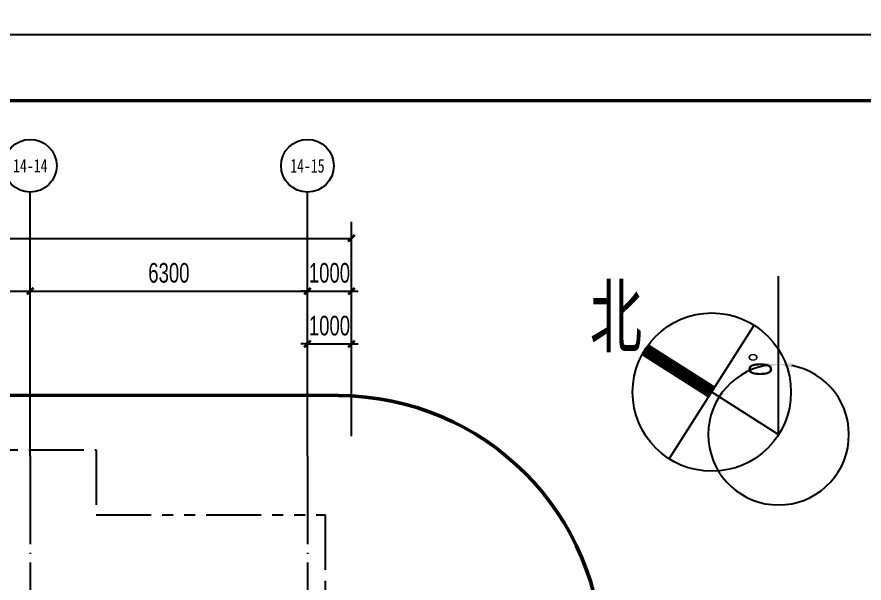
# Model space of a CAD drawing. Extents: x -409435 to 356702, y -107829 to 330904.
# Drawn here: x 109297 to 128553, y 51130 to 64002 of the extents above; entities that cross this region are included whole.
import ezdxf
from ezdxf.enums import TextEntityAlignment as Align
from ezdxf.xclip import XClip

# ---------------------------------------------------------------- set-up
doc = ezdxf.new("R2010")
doc.units = 0
doc.header["$LTSCALE"] = 1000
doc.header["$MEASUREMENT"] = 0
doc.header["$XCLIPFRAME"] = 0
doc.linetypes.add('104-14# 核心筒$0$DOTE', pattern=[2.42, 2, -0.2, 0.02, -0.2])
doc.linetypes.add('X-104 14#平面$0$PHANTOM2', pattern=[1.25, 0.625, -0.125, 0.125, -0.125, 0.125, -0.125])
for name, color, linetype in [('01-标注_尺寸', 124, 'Continuous'), ('104-14# 核心筒$0$01-标注_轴线坐标', 132, 'Continuous'), ('104-14# 核心筒$0$A_AXIS-轴线', 36, '104-14# 核心筒$0$DOTE'), ('104-14# 核心筒$0$AXIS_TEXT', 7, 'Continuous'), ('AXIS_TEXT', 7, 'Continuous'), ('X-104 14#平面$0$01-标注_尺寸', 124, 'Continuous'), ('X-104 14#平面$0$01-标注_符号', 200, 'Continuous'), ('X-104 14#平面$0$A-I_卫-洁具', 241, 'Continuous'), ('X-104 14#平面$0$A-O_屋面', 201, 'Continuous')]:
    doc.layers.add(name, color=color, linetype=linetype)
doc.layers.add('X-104 14#平面$0$road', color=142, linetype='Continuous', lineweight=50)
doc.styles.add('104-14# 核心筒$0$_TCH_AXIS', font='STXIHEI_0.TTF', dxfattribs={"width": 0.8})
doc.styles.add('104-14# 核心筒$0$_TCH_DIM_T3', font='ros.shx', dxfattribs={"width": 0.705882, "bigfont": 'jd.shx'})
doc.styles.add('_TCH_DIM_T3', font='ros.shx', dxfattribs={"width": 0.705882, "bigfont": 'jd.shx'})
doc.styles.add('COMPLEX', font='COMPLEX')
doc.styles.add('X-104 14#平面$0$_TCH_DIM', font='ros.shx', dxfattribs={"width": 0.8, "bigfont": 'jd.shx'})
doc.styles.add('X-104 14#平面$0$_TCH_DIM_T3', font='ros.shx', dxfattribs={"width": 0.8, "bigfont": 'jd.shx'})
doc.dimstyles.new('104-14# 核心筒$0$_TCH_ARCH&&150', dxfattribs={"dimtxt": 446.25, "dimasz": 150, "dimexe": 375, "dimexo": 450, "dimgap": 189.375, "dimtad": 1, "dimdec": 0, "dimzin": 0, "dimdsep": 46, "dimtxsty": '104-14# 核心筒$0$_TCH_DIM_T3', "dimblk": '104-14# 核心筒$0$_ArchTick', "dimcen": 0.09, "dimclrt": 7, "dimazin": 2, "dimtfac": 1, "dimtdec": 0, "dimtix": 1, "dimtmove": 2, "dimatfit": 3, "dimfxl": 0, "dimtolj": 1, "dimtzin": 0, "dimarcsym": 0})
doc.dimstyles.new('_TCH_ARCH&&150', dxfattribs={"dimtxt": 446.25, "dimasz": 150, "dimexe": 375, "dimexo": 450, "dimgap": 189.375, "dimtad": 1, "dimdec": 0, "dimzin": 0, "dimdsep": 46, "dimtxsty": '_TCH_DIM_T3', "dimblk": 'ARCHTICK', "dimcen": 0.09, "dimclrt": 7, "dimazin": 2, "dimtfac": 1, "dimtdec": 0, "dimtix": 1, "dimtmove": 2, "dimatfit": 3, "dimfxl": 0, "dimtolj": 1, "dimtzin": 0, "dimarcsym": 0})
doc.dimstyles.new('X-104 14#平面$0$_TCH_ARROW&&150', dxfattribs={"dimtxt": 525, "dimasz": 300, "dimexe": 375, "dimexo": 450, "dimgap": 150, "dimtad": 1, "dimdec": 0, "dimzin": 0, "dimdsep": 46, "dimtxsty": 'X-104 14#平面$0$_TCH_DIM_T3', "dimcen": 0.09, "dimclrt": 7, "dimazin": 2, "dimtfac": 1, "dimtdec": 0, "dimtix": 1, "dimtmove": 2, "dimatfit": 3, "dimfxl": 0, "dimtolj": 1, "dimtzin": 0, "dimarcsym": 0})

# ---------------------------------------------------------------- blocks, each defined once
blk = doc.blocks.new('X-104 14#平面$0$ewary')
at = {"layer": 'X-104 14#平面$0$01-标注_符号'}
for points in [[(-644, -1012), (644, 1012)], [(-1012, 644), (1012, -644)]]:
    blk.add_lwpolyline(points, dxfattribs=at)
at = {"layer": 'X-104 14#平面$0$01-标注_符号', "const_width": 200}
blk.add_lwpolyline([(0, 0), (-1012, 644)], dxfattribs=at)
at = {"layer": 'X-104 14#平面$0$01-标注_符号'}
blk.add_circle((0, 0), 1200, dxfattribs=at)
blk = doc.blocks.new('图框-A1+1-2')
for points, const_width in [([(0, 0), (1261, 0), (1261, 594), (0, 594)], 0.05), ([(1186, 584), (25, 584), (25, 10), (1186, 10)], 0.5)]:
    blk.add_lwpolyline(points, close=True, dxfattribs=dict(const_width=const_width))
blk = doc.blocks.new('图框-A1+1-4')
at = {"const_width": 0.05}
blk.add_lwpolyline([(0, 0), (1051, 0), (1051, 594), (0, 594)], close=True, dxfattribs=at)
blk = doc.blocks.new('_AXISO')
blk.add_circle((0, 0), 0.5)
at = {"layer": 'AXIS_TEXT', "style": 'COMPLEX', "width": 1.041667}
blk.add_attdef('A', text='', height=0.56, dxfattribs=at).set_placement((-0.25, -0.28), (0.25, -0.28), align=Align.FIT)
blk = doc.blocks.new('104-14# 核心筒$0$_ArchTick')
at = {"color": 0, "linetype": 'ByBlock', "const_width": 0.4}
blk.add_lwpolyline([(-0.5, -0.5), (0.5, 0.5)], dxfattribs=at)
blk = doc.blocks.new('*D2663')
at = {"layer": '104-14# 核心筒$0$01-标注_轴线坐标', "color": 0, "lineweight": -2, "transparency": 16777216}
for p, q in [((-1359, 54468), (-1359, 59343)), ((116900, 54468), (116900, 59343)), ((-1359, 58968), (116900, 58968))]:
    blk.add_line(p, q, dxfattribs=at)
at = {"layer": 'Defpoints', "color": 0, "transparency": 16777216}
for p in [(116900, 58968), (-1359, 54018), (116900, 54018)]:
    blk.add_point(p, dxfattribs=at)
at = {"layer": '104-14# 核心筒$0$01-标注_轴线坐标', "color": 0, "lineweight": -2, "transparency": 16777216, "xscale": 150, "yscale": 150, "zscale": 150, "rotation": 180}
blk.add_blockref('104-14# 核心筒$0$_ArchTick', (-1359, 58968), dxfattribs=at)
at = {"layer": '104-14# 核心筒$0$01-标注_轴线坐标', "color": 0, "lineweight": -2, "transparency": 16777216, "xscale": 150, "yscale": 150, "zscale": 150}
blk.add_blockref('104-14# 核心筒$0$_ArchTick', (116900, 58968), dxfattribs=at)
at = {"layer": '104-14# 核心筒$0$01-标注_轴线坐标', "color": 7, "transparency": 16777216, "insert": (57771, 59381), "char_height": 446.2, "attachment_point": 5, "style": '104-14# 核心筒$0$_TCH_DIM_T3'}
blk.add_mtext('\\A1;118259', dxfattribs=at)
blk = doc.blocks.new('*D2677')
at = {"layer": '104-14# 核心筒$0$01-标注_轴线坐标', "color": 0, "lineweight": -2, "transparency": 16777216}
for p, q in [((104400, 54468), (104400, 58143)), ((109600, 54468), (109600, 58143)), ((104400, 57768), (109600, 57768))]:
    blk.add_line(p, q, dxfattribs=at)
at = {"layer": 'Defpoints', "color": 0, "transparency": 16777216}
for p in [(109600, 57768), (104400, 54018), (109600, 54018)]:
    blk.add_point(p, dxfattribs=at)
at = {"layer": '104-14# 核心筒$0$01-标注_轴线坐标', "color": 0, "lineweight": -2, "transparency": 16777216, "xscale": 150, "yscale": 150, "zscale": 150, "rotation": 180}
blk.add_blockref('104-14# 核心筒$0$_ArchTick', (104400, 57768), dxfattribs=at)
at = {"layer": '104-14# 核心筒$0$01-标注_轴线坐标', "color": 0, "lineweight": -2, "transparency": 16777216, "xscale": 150, "yscale": 150, "zscale": 150}
blk.add_blockref('104-14# 核心筒$0$_ArchTick', (109600, 57768), dxfattribs=at)
at = {"layer": '104-14# 核心筒$0$01-标注_轴线坐标', "color": 7, "transparency": 16777216, "insert": (107000, 58181), "char_height": 446.2, "attachment_point": 5, "style": '104-14# 核心筒$0$_TCH_DIM_T3'}
blk.add_mtext('\\A1;5200', dxfattribs=at)
blk = doc.blocks.new('*D2678')
at = {"layer": '104-14# 核心筒$0$01-标注_轴线坐标', "color": 0, "lineweight": -2, "transparency": 16777216}
for p, q in [((109600, 54468), (109600, 58143)), ((115900, 54468), (115900, 58143)), ((109600, 57768), (115900, 57768))]:
    blk.add_line(p, q, dxfattribs=at)
at = {"layer": 'Defpoints', "color": 0, "transparency": 16777216}
for p in [(115900, 57768), (109600, 54018), (115900, 54018)]:
    blk.add_point(p, dxfattribs=at)
at = {"layer": '104-14# 核心筒$0$01-标注_轴线坐标', "color": 0, "lineweight": -2, "transparency": 16777216, "xscale": 150, "yscale": 150, "zscale": 150, "rotation": 180}
blk.add_blockref('104-14# 核心筒$0$_ArchTick', (109600, 57768), dxfattribs=at)
at = {"layer": '104-14# 核心筒$0$01-标注_轴线坐标', "color": 0, "lineweight": -2, "transparency": 16777216, "xscale": 150, "yscale": 150, "zscale": 150}
blk.add_blockref('104-14# 核心筒$0$_ArchTick', (115900, 57768), dxfattribs=at)
at = {"layer": '104-14# 核心筒$0$01-标注_轴线坐标', "color": 7, "transparency": 16777216, "insert": (112750, 58181), "char_height": 446.2, "attachment_point": 5, "style": '104-14# 核心筒$0$_TCH_DIM_T3'}
blk.add_mtext('\\A1;6300', dxfattribs=at)
blk = doc.blocks.new('*D2679')
at = {"layer": '104-14# 核心筒$0$01-标注_轴线坐标', "color": 0, "lineweight": -2, "transparency": 16777216}
for p, q in [((115900, 54468), (115900, 58143)), ((116900, 54468), (116900, 58143)), ((115900, 57768), (115750, 57768)), ((115900, 57768), (116900, 57768)), ((116900, 57768), (117050, 57768))]:
    blk.add_line(p, q, dxfattribs=at)
at = {"layer": 'Defpoints', "color": 0, "transparency": 16777216}
for p in [(116900, 57768), (115900, 54018), (116900, 54018)]:
    blk.add_point(p, dxfattribs=at)
at = {"layer": '104-14# 核心筒$0$01-标注_轴线坐标', "color": 0, "lineweight": -2, "transparency": 16777216, "xscale": 150, "yscale": 150, "zscale": 150}
blk.add_blockref('104-14# 核心筒$0$_ArchTick', (115900, 57768), dxfattribs=at)
at = {"layer": '104-14# 核心筒$0$01-标注_轴线坐标', "color": 0, "lineweight": -2, "transparency": 16777216, "xscale": 150, "yscale": 150, "zscale": 150, "rotation": 180}
blk.add_blockref('104-14# 核心筒$0$_ArchTick', (116900, 57768), dxfattribs=at)
at = {"layer": '104-14# 核心筒$0$01-标注_轴线坐标', "color": 7, "transparency": 16777216, "insert": (116400, 58181), "char_height": 446.2, "attachment_point": 5, "style": '104-14# 核心筒$0$_TCH_DIM_T3'}
blk.add_mtext('\\A1;1000', dxfattribs=at)
blk = doc.blocks.new('*D2642')
at = {"layer": 'Defpoints', "color": 0, "transparency": 16777216}
for p in [(126610, 56106), (126610, 54506), (126610, 54506), (126610, 54506)]:
    blk.add_point(p, dxfattribs=at)
at = {"layer": 'X-104 14#平面$0$01-标注_尺寸', "color": 0, "lineweight": -2, "transparency": 16777216}
blk.add_line((126610, 54956), (126610, 56481), dxfattribs=at)
blk.add_line((126610, 54956), (126610, 56481), dxfattribs=at)
blk.add_arc((126610, 54506), 1600, 100.7602, 79.2398, dxfattribs=at)
at = {"layer": 'X-104 14#平面$0$01-标注_尺寸', "color": 0, "transparency": 16777216}
for points in [[(126307, 56128), (126316, 56028), (126610, 56106)], [(126904, 56028), (126914, 56128), (126610, 56106)]]:
    blk.add_solid(points, dxfattribs=at)
at = {"layer": 'X-104 14#平面$0$01-标注_尺寸', "color": 7, "transparency": 16777216, "insert": (126198, 56106), "char_height": 525, "attachment_point": 5, "rotation": 90, "style": 'X-104 14#平面$0$_TCH_DIM_T3'}
blk.add_mtext('\\A1;0°', dxfattribs=at)
blk = doc.blocks.new('_ArchTick')
at = {"color": 0, "linetype": 'ByBlock', "const_width": 0.4}
blk.add_lwpolyline([(-0.5, -0.5), (0.5, 0.5)], dxfattribs=at)
blk = doc.blocks.new('*D566')
at = {"layer": '01-标注_尺寸', "color": 0, "lineweight": -2, "transparency": 16777216}
for p, q in [((115900, 54468), (115900, 56943)), ((116900, 54468), (116900, 56943)), ((115900, 56568), (115750, 56568)), ((115900, 56568), (116900, 56568)), ((116900, 56568), (117050, 56568))]:
    blk.add_line(p, q, dxfattribs=at)
at = {"layer": 'Defpoints', "color": 0, "transparency": 16777216}
for p in [(116900, 56568), (115900, 54018), (116900, 54018)]:
    blk.add_point(p, dxfattribs=at)
at = {"layer": '01-标注_尺寸', "color": 0, "lineweight": -2, "transparency": 16777216, "xscale": 150, "yscale": 150, "zscale": 150}
blk.add_blockref('_ArchTick', (115900, 56568), dxfattribs=at)
at = {"layer": '01-标注_尺寸', "color": 0, "lineweight": -2, "transparency": 16777216, "xscale": 150, "yscale": 150, "zscale": 150, "rotation": 180}
blk.add_blockref('_ArchTick', (116900, 56568), dxfattribs=at)
at = {"layer": '01-标注_尺寸', "color": 7, "transparency": 16777216, "insert": (116400, 56981), "char_height": 446.2, "attachment_point": 5, "style": '_TCH_DIM_T3'}
blk.add_mtext('\\A1;1000', dxfattribs=at)
blk = doc.blocks.new('104-14# 核心筒')
at = {"layer": '104-14# 核心筒$0$01-标注_轴线坐标'}
for p, q in [((109600, 54018.4), (109600, 60018.4)), ((115900, 54018.4), (115900, 60018.4))]:
    blk.add_line(p, q, dxfattribs=at)
at = {"layer": '104-14# 核心筒$0$A_AXIS-轴线'}
for p, q in [((109600, 54018.4), (109600, -8545.1)), ((115900, 54018.4), (115900, -8545.1))]:
    blk.add_line(p, q, dxfattribs=at)
at = {"layer": '104-14# 核心筒$0$01-标注_轴线坐标'}
ref = blk.add_blockref('_AXISO', (109600, 60618.4), dxfattribs=dict(at, xscale=1200, yscale=1200, zscale=1200))
ref.add_attrib('A', '14-14', dxfattribs={"layer": '104-14# 核心筒$0$AXIS_TEXT', "height": 302.98, "style": '104-14# 核心筒$0$_TCH_AXIS', "width": 0.947628}).set_placement((109208.3, 60466.9), (109991.7, 60466.9), align=Align.FIT)
ref = blk.add_blockref('_AXISO', (115900, 60618.4), dxfattribs=dict(at, xscale=1200, yscale=1200, zscale=1200))
ref.add_attrib('A', '14-15', dxfattribs={"layer": '104-14# 核心筒$0$AXIS_TEXT', "height": 311.31, "style": '104-14# 核心筒$0$_TCH_AXIS', "width": 0.918395}).set_placement((115509.9, 60462.7), (116290.1, 60462.7), align=Align.FIT)
for p1, p2, distance, picture, middle in [((-1359, 54018.4), (116900.2, 54018.4), 4950, '*D2663', (57770.6, 59380.9)), ((104400, 54018.4), (109600, 54018.4), 3750, '*D2677', (107000, 58180.9)), ((109600, 54018.4), (115900, 54018.4), 3750, '*D2678', (112750, 58180.9)), ((115900, 54018.4), (116900.2, 54018.4), 3750, '*D2679', (116400.1, 58180.9))]:
    dim = blk.add_aligned_dim(p1=p1, p2=p2, distance=distance, dimstyle='104-14# 核心筒$0$_TCH_ARCH&&150', dxfattribs=at)
    dim.commit()
    dim.dimension.update_dxf_attribs({"geometry": picture, "text_midpoint": middle})
blk = doc.blocks.new('X-104 14#平面')
for points in [[(-18433.5, 63600), (139216.5, 63600), (139216.5, 152700), (-18433.5, 152700)], [(-38664.4, 63600), (150485.6, 63600), (150485.6, -25500), (-38664.4, -25500)]]:
    blk.add_lwpolyline(points, close=True)
at = {"layer": 'X-104 14#平面$0$A-I_卫-洁具'}
blk.add_lwpolyline([(126610.5, 54506.1), (126610.5, 58106.1)], dxfattribs=at)
at = {"layer": 'X-104 14#平面$0$A-O_屋面', "linetype": 'X-104 14#平面$0$PHANTOM2', "ltscale": 2}
blk.add_lwpolyline([(116300, 1125.5), (112466, -2800), (-12111.5, -2800), (-10903.8, 3413.1), (-11202.5, 3471.2), (-4857, 36100), (58808.6, 36100), (74837.7, 49550), (86050, 49550), (86050, 51700), (92100, 51702), (92100, 55283.2), (94608.8, 59227.5), (95621.4, 58583.5), (95782.4, 58836.6), (99791.5, 56286.5), (107067.8, 54161.9), (111100, 54161.9), (111100, 52680), (116300, 52680)], close=True, dxfattribs=at)
at = {"layer": 'X-104 14#平面$0$road'}
for p, q in [((108734.6, 55400.5), (116606.1, 55391.9)), ((116606.1, 55391.9), (108734.6, 55400.5))]:
    blk.add_line(p, q, dxfattribs=at)
blk.add_arc((116599.5, 49391.9), 6000, 359.9373, 89.9373, dxfattribs=at)
blk.add_arc((116599.5, 49391.9), 6000, 359.9373, 89.9373, dxfattribs=at)
ref = blk.add_blockref('104-14# 核心筒', (0, 0))
XClip(ref).set_block_clipping_path([(-38664.3623821461, -25500), (139216.5485069363, 330900)])
at = {"xscale": 150, "yscale": 150, "zscale": 150}
for name, p in [('图框-A1+1-4', (-18433.5, 63600)), ('图框-A1+1-2', (-38664.4, -25500))]:
    blk.add_blockref(name, p, dxfattribs=at)
at = {"layer": 'X-104 14#平面$0$A-I_卫-洁具', "xscale": 1.5, "yscale": 1.5, "zscale": 1.5, "rotation": 0.01796303189541681}
blk.add_blockref('X-104 14#平面$0$ewary', (125091.7, 55472.2), dxfattribs=at)
at = {"layer": 'X-104 14#平面$0$01-标注_符号', "color": 7, "style": 'X-104 14#平面$0$_TCH_DIM', "width": 0.8}
blk.add_text('北', height=1562.8, dxfattribs=at).set_placement((122320.6, 56362.5))
at = {"layer": 'X-104 14#平面$0$01-标注_尺寸'}
dim = blk.add_angular_dim_3p(base=(126610.4726447, 56105.930599), center=(126610.4726447, 54506.146824), p1=(126610.4726447, 54506.146824), p2=(126610.4726447, 54506.146824), dimstyle='X-104 14#平面$0$_TCH_ARROW&&150', dxfattribs=at)
dim.commit()
dim.dimension.update_dxf_attribs({"geometry": '*D2642', "text_midpoint": (126197.9726447, 56105.930599)})

msp = doc.modelspace()

# ---------------------------------------------------------------- block references
msp.add_blockref('X-104 14#平面', (0, 0))

# ---------------------------------------------------------------- dimensions: what is measured, and where the dimension line sits
at = {"layer": '01-标注_尺寸'}
dim = msp.add_aligned_dim(p1=(115900, 54018.4), p2=(116900.2, 54018.4), distance=2550, dimstyle='_TCH_ARCH&&150', dxfattribs=at)
dim.commit()
dim.dimension.update_dxf_attribs({"geometry": '*D566', "text_midpoint": (116400.1, 56980.9)})

doc.saveas('drawing.dxf')
